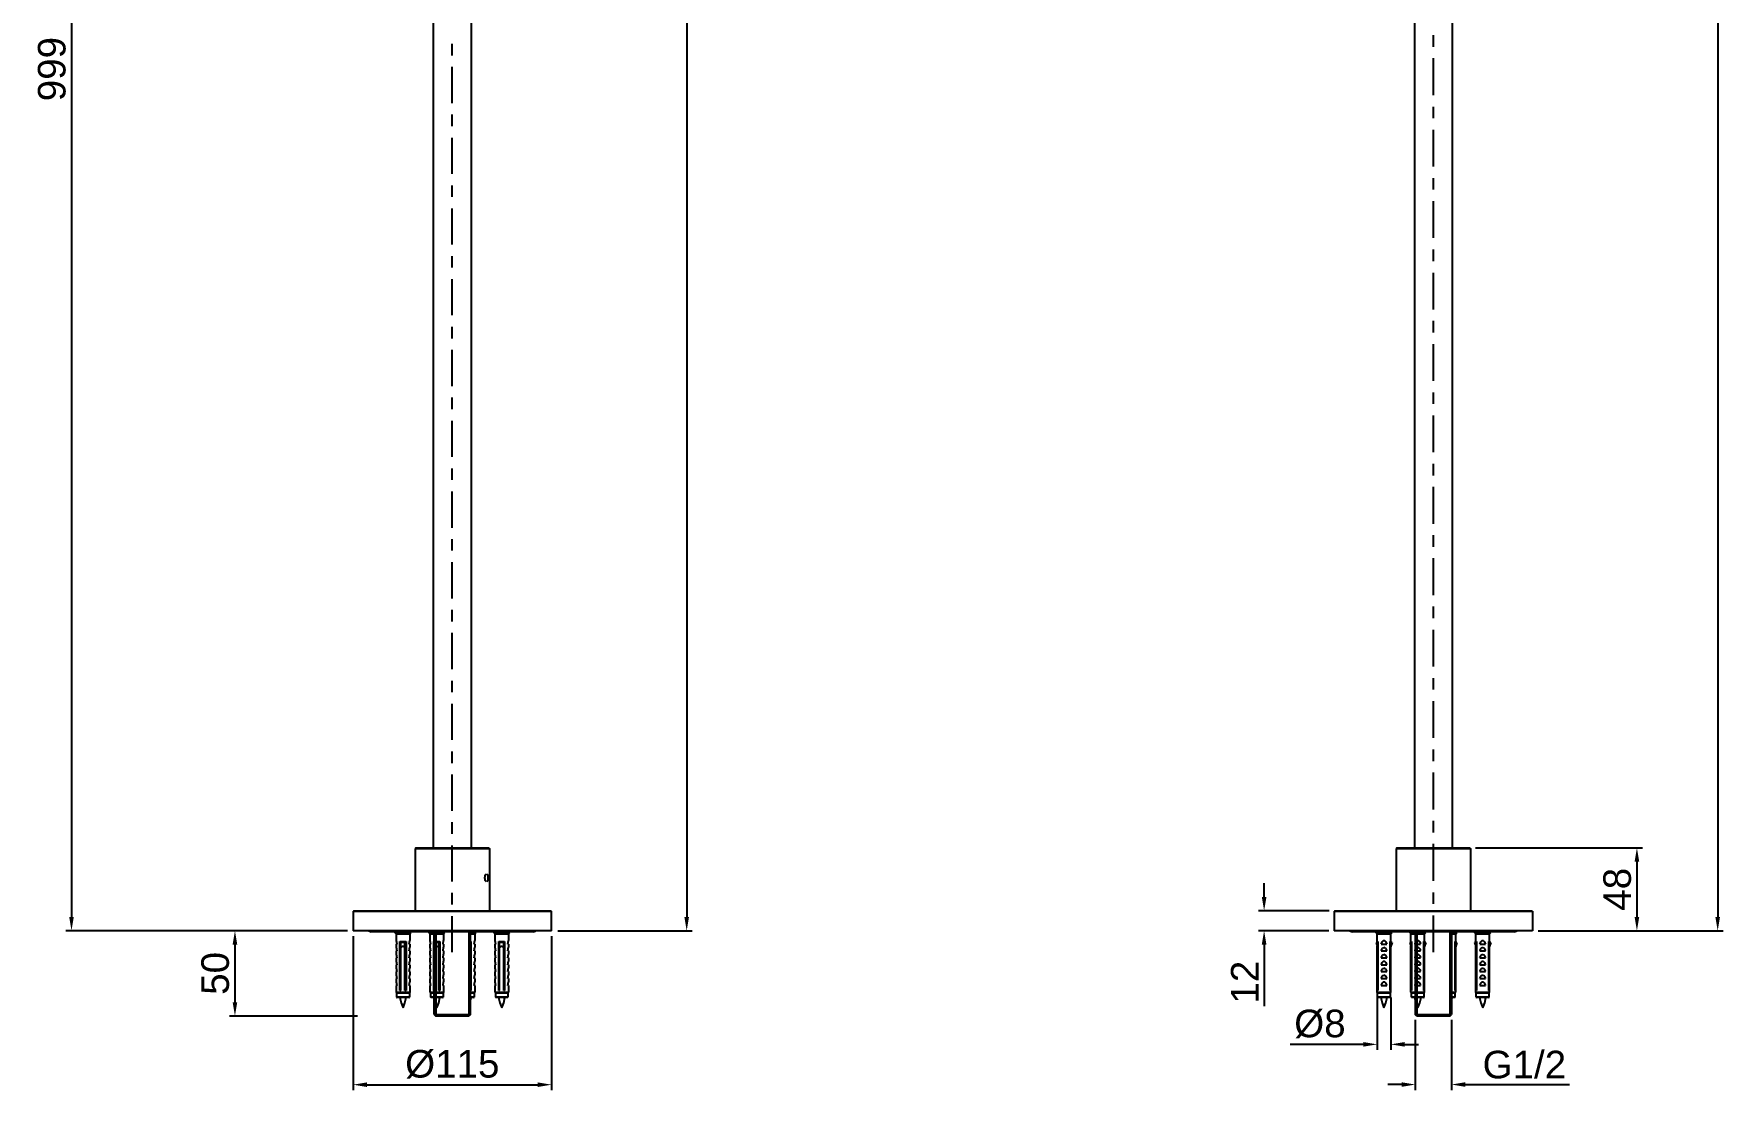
# Model space of a CAD drawing. Extents: x 5980 to 6960, y -107 to 1128.
# Drawn here: x 5980 to 6960, y -107 to 506 of the extents above; entities that cross this region are included whole.
import ezdxf

# ---------------------------------------------------------------- set-up
doc = ezdxf.new("R2010")
doc.units = 0
doc.header["$LTSCALE"] = 3
doc.layers.get('Defpoints').update_dxf_attribs({"linetype": 'CONTINUOUS'})
doc.layers.add('P', color=7, linetype='CONTINUOUS')
doc.layers.add('Quote', color=1, linetype='CONTINUOUS')
doc.styles.get("Standard").update_dxf_attribs({"font": 'arial.ttf'})
doc.dimstyles.new('Rubinetti', dxfattribs={"dimscale": 16, "dimtxt": 1, "dimasz": 0.5, "dimexe": 0.2, "dimexo": 0.2, "dimgap": 0.2, "dimtad": 1, "dimdsep": 46, "dimtxsty": 'Standard', "dimcen": 0.2, "dimdle": 0.2, "dimclrd": 256, "dimclre": 256, "dimclrt": 256, "dimadec": 0, "dimazin": 0, "dimtfac": 1, "dimtofl": 0, "dimtmove": 0, "dimatfit": 0, "dimfxl": 1, "dimtolj": 1, "dimtzin": 0, "dimlwd": -1, "dimarcsym": 0})

# ---------------------------------------------------------------- blocks, each defined once
blk = doc.blocks.new('*D66')
at = {"layer": 'Defpoints', "color": 0, "transparency": 16777216}
for p in [(6064.11, 984.7), (6002.06, -14.19), (6165.36, -14.19)]:
    blk.add_point(p, dxfattribs=at)
at = {"layer": 'Quote', "lineweight": -2, "transparency": 16777216}
for p, q in [((6060.91, 984.7), (5998.86, 984.7)), ((6162.16, -14.19), (5998.86, -14.19))]:
    blk.add_line(p, q, dxfattribs=at)
at = {"layer": 'Quote', "linetype": 'Continuous', "transparency": 16777216}
blk.add_line((6002.06, 976.7), (6002.06, -6.19), dxfattribs=at)
at = {"layer": 'Quote', "transparency": 16777216}
for points in [[(6000.73, 976.7), (6003.4, 976.7), (6002.06, 984.7)], [(6000.73, -6.19), (6003.4, -6.19), (6002.06, -14.19)]]:
    blk.add_solid(points, dxfattribs=at)
at = {"layer": 'Quote', "transparency": 16777216, "insert": (5990.69, 485.25), "char_height": 16, "attachment_point": 5, "rotation": 90}
blk.add_mtext('\\A1;999', dxfattribs=at)
blk = doc.blocks.new('*D70')
at = {"layer": 'Defpoints', "color": 0, "transparency": 16777216}
for p in [(6237.41, 1098.29), (6280.89, -14.19), (6358.77, -14.19)]:
    blk.add_point(p, dxfattribs=at)
at = {"layer": 'Quote', "lineweight": -2, "transparency": 16777216}
for p, q in [((6240.61, 1098.29), (6361.97, 1098.29)), ((6284.09, -14.19), (6361.97, -14.19))]:
    blk.add_line(p, q, dxfattribs=at)
at = {"layer": 'Quote', "linetype": 'Continuous', "transparency": 16777216}
blk.add_line((6358.77, 1090.29), (6358.77, -6.19), dxfattribs=at)
at = {"layer": 'Quote', "transparency": 16777216}
for points in [[(6357.43, 1090.29), (6360.1, 1090.29), (6358.77, 1098.29)], [(6357.43, -6.19), (6360.1, -6.19), (6358.77, -14.19)]]:
    blk.add_solid(points, dxfattribs=at)
at = {"layer": 'Quote', "transparency": 16777216, "insert": (6347.39, 542.05), "char_height": 16, "attachment_point": 5, "rotation": 90}
blk.add_mtext('\\A1;1113', dxfattribs=at)
blk = doc.blocks.new('*D80')
at = {"layer": 'Defpoints', "color": 0, "transparency": 16777216}
for p in [(6791.74, 1113.37), (6849.24, -14.19), (6956.58, -14.19)]:
    blk.add_point(p, dxfattribs=at)
at = {"layer": 'Quote', "lineweight": -2, "transparency": 16777216}
for p, q in [((6794.94, 1113.37), (6959.78, 1113.37)), ((6852.44, -14.19), (6959.78, -14.19))]:
    blk.add_line(p, q, dxfattribs=at)
at = {"layer": 'Quote', "linetype": 'Continuous', "transparency": 16777216}
blk.add_line((6956.58, 1105.37), (6956.58, -6.19), dxfattribs=at)
at = {"layer": 'Quote', "transparency": 16777216}
for points in [[(6955.24, 1105.37), (6957.91, 1105.37), (6956.58, 1113.37)], [(6955.24, -6.19), (6957.91, -6.19), (6956.58, -14.19)]]:
    blk.add_solid(points, dxfattribs=at)
at = {"layer": 'Quote', "transparency": 16777216, "insert": (6945.21, 549.59), "char_height": 16, "attachment_point": 5, "rotation": 90}
blk.add_mtext('\\A1;1128', dxfattribs=at)
blk = doc.blocks.new('*D81')
at = {"layer": 'Defpoints', "color": 0, "transparency": 16777216}
for p in [(6812.91, 33.79), (6849.24, -14.19), (6909.74, -14.19)]:
    blk.add_point(p, dxfattribs=at)
at = {"layer": 'Quote', "lineweight": -2, "transparency": 16777216}
for p, q in [((6816.11, 33.79), (6912.94, 33.79)), ((6852.44, -14.19), (6912.94, -14.19))]:
    blk.add_line(p, q, dxfattribs=at)
at = {"layer": 'Quote', "linetype": 'Continuous', "transparency": 16777216}
blk.add_line((6909.74, 25.79), (6909.74, -6.19), dxfattribs=at)
at = {"layer": 'Quote', "transparency": 16777216}
for points in [[(6908.41, 25.79), (6911.08, 25.79), (6909.74, 33.79)], [(6908.41, -6.19), (6911.08, -6.19), (6909.74, -14.19)]]:
    blk.add_solid(points, dxfattribs=at)
at = {"layer": 'Quote', "transparency": 16777216, "insert": (6898.37, 9.8), "char_height": 16, "attachment_point": 5, "rotation": 90}
blk.add_mtext('\\A1;48', dxfattribs=at)
blk = doc.blocks.new('*D82')
at = {"layer": 'Defpoints', "color": 0, "transparency": 16777216}
for p in [(6734.41, -2.64), (6693.58, -14.19), (6734.24, -14.19)]:
    blk.add_point(p, dxfattribs=at)
at = {"layer": 'Quote', "linetype": 'Continuous', "transparency": 16777216}
for p, q in [((6693.58, 5.36), (6693.58, 13.36)), ((6693.58, -22.19), (6693.58, -57.84))]:
    blk.add_line(p, q, dxfattribs=at)
at = {"layer": 'Quote', "lineweight": -2, "transparency": 16777216}
for p, q in [((6731.21, -2.64), (6690.38, -2.64)), ((6731.04, -14.19), (6690.38, -14.19))]:
    blk.add_line(p, q, dxfattribs=at)
at = {"layer": 'Quote', "transparency": 16777216}
for points in [[(6692.25, 5.36), (6694.92, 5.36), (6693.58, -2.64)], [(6692.25, -22.19), (6694.92, -22.19), (6693.58, -14.19)]]:
    blk.add_solid(points, dxfattribs=at)
at = {"layer": 'Quote', "transparency": 16777216, "insert": (6682.35, -44.02), "char_height": 16, "attachment_point": 5, "rotation": 90}
blk.add_mtext('\\A1;12', dxfattribs=at)
blk = doc.blocks.new('*D83')
at = {"layer": 'Defpoints', "color": 0, "transparency": 16777216}
for p in [(6759.11, -49.73), (6767.05, -49.73), (6767.05, -80.07)]:
    blk.add_point(p, dxfattribs=at)
at = {"layer": 'Quote', "lineweight": -2, "transparency": 16777216}
for p, q in [((6759.11, -52.93), (6759.11, -83.27)), ((6767.05, -52.93), (6767.05, -83.27))]:
    blk.add_line(p, q, dxfattribs=at)
at = {"layer": 'Quote', "linetype": 'Continuous', "transparency": 16777216}
for p, q in [((6751.11, -80.07), (6708.78, -80.07)), ((6775.05, -80.07), (6783.05, -80.07))]:
    blk.add_line(p, q, dxfattribs=at)
at = {"layer": 'Quote', "transparency": 16777216}
for points in [[(6751.11, -78.74), (6751.11, -81.41), (6759.11, -80.07)], [(6775.05, -78.74), (6775.05, -81.41), (6767.05, -80.07)]]:
    blk.add_solid(points, dxfattribs=at)
at = {"layer": 'Quote', "transparency": 16777216, "insert": (6725.94, -68.26), "char_height": 16, "attachment_point": 5}
blk.add_mtext('\\A1;%%C8', dxfattribs=at)
blk = doc.blocks.new('*D84')
at = {"layer": 'Defpoints', "color": 0, "transparency": 16777216}
for p in [(6781.25, -62.7), (6802.24, -62.7), (6802.24, -103.36)]:
    blk.add_point(p, dxfattribs=at)
at = {"layer": 'Quote', "lineweight": -2, "transparency": 16777216}
for p, q in [((6781.25, -65.9), (6781.25, -106.56)), ((6802.24, -65.9), (6802.24, -106.56))]:
    blk.add_line(p, q, dxfattribs=at)
at = {"layer": 'Quote', "linetype": 'Continuous', "transparency": 16777216}
for p, q in [((6773.25, -103.36), (6765.25, -103.36)), ((6810.24, -103.36), (6870.73, -103.36))]:
    blk.add_line(p, q, dxfattribs=at)
at = {"layer": 'Quote', "transparency": 16777216}
for points in [[(6773.25, -102.03), (6773.25, -104.69), (6781.25, -103.36)], [(6810.24, -102.03), (6810.24, -104.69), (6802.24, -103.36)]]:
    blk.add_solid(points, dxfattribs=at)
at = {"layer": 'Quote', "transparency": 16777216, "insert": (6844.48, -91.89), "char_height": 16, "attachment_point": 5}
blk.add_mtext('\\A1;G1/2', dxfattribs=at)
blk = doc.blocks.new('*D85')
at = {"layer": 'Defpoints', "color": 0, "transparency": 16777216}
for p in [(6165.36, -14.19), (6280.36, -14.19), (6280.36, -103.44)]:
    blk.add_point(p, dxfattribs=at)
at = {"layer": 'Quote', "lineweight": -2, "transparency": 16777216}
for p, q in [((6165.36, -17.39), (6165.36, -106.64)), ((6280.36, -17.39), (6280.36, -106.64))]:
    blk.add_line(p, q, dxfattribs=at)
at = {"layer": 'Quote', "linetype": 'Continuous', "transparency": 16777216}
blk.add_line((6173.36, -103.44), (6272.36, -103.44), dxfattribs=at)
at = {"layer": 'Quote', "transparency": 16777216}
for points in [[(6173.36, -102.11), (6173.36, -104.78), (6165.36, -103.44)], [(6272.36, -102.11), (6272.36, -104.78), (6280.36, -103.44)]]:
    blk.add_solid(points, dxfattribs=at)
at = {"layer": 'Quote', "transparency": 16777216, "insert": (6222.86, -91.63), "char_height": 16, "attachment_point": 5}
blk.add_mtext('\\A1;%%C115', dxfattribs=at)
blk = doc.blocks.new('*D86')
at = {"layer": 'Defpoints', "color": 0, "transparency": 16777216}
for p in [(6165.36, -14.19), (6096.83, -63.67), (6171.09, -63.67)]:
    blk.add_point(p, dxfattribs=at)
at = {"layer": 'Quote', "lineweight": -2, "transparency": 16777216}
for p, q in [((6162.16, -14.19), (6093.63, -14.19)), ((6167.89, -63.67), (6093.63, -63.67))]:
    blk.add_line(p, q, dxfattribs=at)
at = {"layer": 'Quote', "linetype": 'Continuous', "transparency": 16777216}
blk.add_line((6096.83, -22.19), (6096.83, -55.67), dxfattribs=at)
at = {"layer": 'Quote', "transparency": 16777216}
for points in [[(6095.49, -22.19), (6098.16, -22.19), (6096.83, -14.19)], [(6095.49, -55.67), (6098.16, -55.67), (6096.83, -63.67)]]:
    blk.add_solid(points, dxfattribs=at)
at = {"layer": 'Quote', "transparency": 16777216, "insert": (6085.46, -38.93), "char_height": 16, "attachment_point": 5, "rotation": 90}
blk.add_mtext('\\A1;50', dxfattribs=at)

msp = doc.modelspace()

# ---------------------------------------------------------------- linework, layer by layer
at = {"layer": 'P'}
for points in [[(6233.882, 1097.851), (6233.882, 33.786)], [(6211.832, 1049.786), (6211.832, 33.786)], [(6780.718, 982.671), (6780.718, 33.786)], [(6802.678, 982.671), (6802.678, 33.786)], [(6222.857, 493.191), (6222.857, 499.891)], [(6791.743, 498.216), (6791.743, 504.831)], [(6791.743, 470.171), (6791.743, 491.516)], [(6222.857, 465.586), (6222.857, 486.576)], [(6791.743, 456.766), (6791.743, 463.466)], [(6222.857, 452.181), (6222.857, 458.881)], [(6222.857, 424.576), (6222.857, 445.476)], [(6791.743, 428.721), (6791.743, 450.061)], [(6791.743, 415.401), (6791.743, 422.106)], [(6222.857, 411.171), (6222.857, 417.871)], [(6222.857, 383.566), (6222.857, 404.466)], [(6791.743, 387.356), (6791.743, 408.701)], [(6222.857, 370.156), (6222.857, 376.861)], [(6791.743, 373.951), (6791.743, 380.656)], [(6222.857, 342.556), (6222.857, 363.456)], [(6791.743, 345.906), (6791.743, 367.246)], [(6222.857, 329.146), (6222.857, 335.851)], [(6791.743, 332.586), (6791.743, 339.291)], [(6791.743, 304.541), (6791.743, 325.886)], [(6222.857, 301.456), (6222.857, 322.446)], [(6222.857, 288.136), (6222.857, 294.841)], [(6791.743, 291.136), (6791.743, 297.841)], [(6791.743, 263.181), (6791.743, 284.521)], [(6222.857, 260.446), (6222.857, 281.436)], [(6791.743, 249.771), (6791.743, 256.476)], [(6222.857, 247.126), (6222.857, 253.741)], [(6222.857, 219.436), (6222.857, 240.426)], [(6791.743, 221.726), (6791.743, 243.071)], [(6222.857, 206.116), (6222.857, 212.731)], [(6791.743, 208.321), (6791.743, 215.026)], [(6222.857, 178.426), (6222.857, 199.416)], [(6791.743, 180.366), (6791.743, 201.706)], [(6222.857, 165.016), (6222.857, 171.721)], [(6791.743, 166.956), (6791.743, 173.661)], [(6222.857, 137.411), (6222.857, 158.406)], [(6791.743, 138.911), (6791.743, 160.256)], [(6222.857, 124.006), (6222.857, 130.711)], [(6791.743, 125.596), (6791.743, 132.211)], [(6791.743, 97.551), (6791.743, 118.891)], [(6222.857, 96.401), (6222.857, 117.306)], [(6222.857, 82.996), (6222.857, 89.701)], [(6791.743, 84.146), (6791.743, 90.846)], [(6222.857, 55.391), (6222.857, 76.296)], [(6791.743, 56.096), (6791.743, 77.441)], [(6791.743, 42.781), (6791.743, 49.481)], [(6222.857, 41.986), (6222.857, 48.691)], [(6201.692, 33.786), (6201.337, 33.521)], [(6201.337, 33.521), (6244.377, 33.521)], [(6201.337, 33.521), (6201.337, -2.639)], [(6201.692, 33.786), (6244.112, 33.786)], [(6222.857, 14.381), (6222.857, 35.286)], [(6244.112, 33.786), (6244.377, 33.521)], [(6244.377, 33.521), (6244.377, -2.639)], [(6770.488, 33.786), (6770.223, 33.521)], [(6770.223, 33.521), (6813.173, 33.521)], [(6770.223, 33.521), (6770.223, -2.639)], [(6770.488, 33.786), (6812.908, 33.786)], [(6791.743, 14.736), (6791.743, 36.076)], [(6812.908, 33.786), (6813.173, 33.521)], [(6813.173, 33.521), (6813.173, -2.639)], [(6242.702, 14.206), (6242.437, 14.296), (6242.172, 14.646), (6241.997, 15.001), (6241.907, 15.441), (6241.822, 15.791), (6241.732, 16.236), (6241.732, 16.676), (6241.822, 17.026), (6241.907, 17.381), (6241.997, 17.821), (6242.172, 18.261), (6242.437, 18.526), (6242.702, 18.706)], [(6242.702, 18.706), (6243.052, 18.441), (6243.232, 18.086), (6243.407, 17.731), (6243.407, 17.291), (6243.497, 16.851), (6243.497, 16.411), (6243.497, 15.971), (6243.407, 15.531), (6243.407, 15.176), (6243.317, 14.821), (6243.142, 14.471), (6242.877, 14.206)], [(6222.857, 0.976), (6222.857, 7.681)], [(6791.743, 1.331), (6791.743, 8.031)], [(6165.357, -2.904), (6280.362, -2.904)], [(6165.357, -2.904), (6165.357, -14.194)], [(6165.532, -2.639), (6280.182, -2.639)], [(6222.857, -26.719), (6222.857, -5.724)], [(6280.362, -14.194), (6280.362, -2.904)], [(6734.238, -2.904), (6849.243, -2.904)], [(6734.238, -2.904), (6734.238, -14.194)], [(6734.413, -2.639), (6848.978, -2.639)], [(6791.743, -26.719), (6791.743, -5.374)], [(6849.243, -2.904), (6849.243, -14.194)], [(6280.362, -14.194), (6165.357, -14.194)], [(6174.437, -14.194), (6174.792, -14.459), (6175.497, -14.724), (6175.852, -14.809)], [(6269.867, -14.809), (6175.852, -14.809)], [(6189.607, -14.899), (6198.957, -14.899)], [(6189.607, -15.249), (6198.957, -15.249)], [(6190.312, -15.959), (6189.607, -15.249)], [(6190.312, -15.959), (6198.252, -15.959)], [(6190.312, -15.959), (6190.312, -19.839)], [(6198.252, -15.959), (6198.957, -15.249)], [(6198.252, -15.959), (6198.252, -19.839)], [(6209.187, -14.899), (6218.537, -14.899)], [(6209.187, -15.249), (6218.537, -15.249)], [(6209.892, -15.959), (6209.187, -15.249)], [(6209.892, -15.959), (6217.832, -15.959)], [(6209.892, -15.959), (6209.892, -19.839)], [(6212.362, -62.699), (6212.362, -14.809)], [(6213.332, -14.809), (6213.332, -63.669)], [(6217.832, -15.959), (6218.537, -15.249)], [(6217.832, -15.959), (6217.832, -19.839)], [(6232.382, -14.809), (6232.382, -63.669)], [(6233.352, -62.699), (6233.352, -14.809)], [(6233.352, -14.899), (6236.527, -14.899)], [(6233.352, -15.249), (6236.527, -15.249)], [(6233.352, -15.959), (6235.912, -15.959)], [(6235.912, -15.959), (6236.527, -15.249)], [(6235.912, -15.959), (6235.912, -19.839)], [(6246.847, -14.899), (6256.197, -14.899)], [(6246.847, -15.249), (6256.197, -15.249)], [(6247.552, -15.959), (6246.847, -15.249)], [(6247.552, -15.959), (6255.492, -15.959)], [(6247.552, -15.959), (6247.552, -19.839)], [(6255.492, -15.959), (6256.197, -15.249)], [(6255.492, -15.959), (6255.492, -19.839)], [(6269.867, -14.809), (6270.307, -14.724), (6271.012, -14.459), (6271.277, -14.194)], [(6849.243, -14.194), (6734.238, -14.194)], [(6743.323, -14.194), (6743.588, -14.459), (6744.293, -14.724), (6744.733, -14.809)], [(6838.748, -14.809), (6744.733, -14.809)], [(6758.403, -14.899), (6767.753, -14.899)], [(6758.403, -15.249), (6767.753, -15.249)], [(6759.108, -15.959), (6758.403, -15.249)], [(6759.108, -15.959), (6767.048, -15.959)], [(6759.108, -20.454), (6759.108, -15.959)], [(6767.048, -15.959), (6767.753, -15.249)], [(6767.048, -20.454), (6767.048, -15.959)], [(6777.983, -14.899), (6787.333, -14.899)], [(6777.983, -15.249), (6787.333, -15.249)], [(6778.688, -15.959), (6777.983, -15.249)], [(6778.688, -15.959), (6786.628, -15.959)], [(6778.688, -20.454), (6778.688, -15.959)], [(6781.248, -14.809), (6781.248, -62.699)], [(6782.218, -14.809), (6782.218, -63.669)], [(6786.628, -15.959), (6787.333, -15.249)], [(6786.628, -20.454), (6786.628, -15.959)], [(6801.178, -14.809), (6801.178, -63.669)], [(6802.238, -14.809), (6802.238, -62.699)], [(6802.238, -14.899), (6805.413, -14.899)], [(6802.238, -15.249), (6805.413, -15.249)], [(6802.238, -15.959), (6804.708, -15.959)], [(6804.708, -15.959), (6805.413, -15.249)], [(6804.708, -20.454), (6804.708, -15.959)], [(6815.643, -14.899), (6824.993, -14.899)], [(6815.643, -15.249), (6824.993, -15.249)], [(6816.348, -15.959), (6815.643, -15.249)], [(6816.348, -15.959), (6824.283, -15.959)], [(6816.348, -20.454), (6816.348, -15.959)], [(6824.283, -15.959), (6824.993, -15.249)], [(6824.283, -20.454), (6824.283, -15.959)], [(6838.748, -14.809), (6839.103, -14.724), (6839.808, -14.459), (6840.158, -14.194)], [(6190.312, -19.839), (6190.667, -21.954)], [(6190.312, -21.954), (6190.312, -23.804)], [(6190.312, -23.804), (6190.667, -25.924)], [(6190.312, -25.924), (6190.312, -27.864)], [(6190.312, -27.864), (6190.667, -29.894)], [(6192.517, -20.454), (6196.047, -20.454)], [(6192.517, -48.944), (6192.517, -20.454)], [(6195.427, -20.984), (6193.047, -20.984)], [(6193.047, -48.944), (6193.047, -20.984)], [(6193.047, -23.804), (6193.312, -23.544), (6193.667, -23.364), (6194.017, -23.189), (6194.372, -23.189), (6194.722, -23.279), (6195.077, -23.454), (6195.342, -23.719)], [(6195.427, -48.944), (6195.427, -20.984)], [(6196.047, -20.454), (6196.047, -48.944)], [(6197.897, -21.954), (6198.252, -19.839)], [(6197.897, -25.924), (6198.252, -23.804)], [(6197.897, -29.894), (6198.252, -27.864)], [(6198.252, -21.954), (6198.252, -23.804)], [(6198.252, -25.924), (6198.252, -27.864)], [(6209.892, -19.839), (6210.247, -21.954)], [(6209.892, -21.954), (6209.892, -23.804)], [(6209.892, -23.804), (6210.247, -25.924)], [(6209.892, -25.924), (6209.892, -27.864)], [(6209.892, -27.864), (6210.247, -29.894)], [(6212.097, -20.454), (6215.627, -20.454)], [(6212.097, -48.944), (6212.097, -20.454)], [(6215.007, -20.984), (6212.627, -20.984)], [(6212.627, -48.944), (6212.627, -20.984)], [(6212.627, -23.804), (6212.892, -23.544), (6213.247, -23.364), (6213.597, -23.189), (6213.952, -23.189), (6214.392, -23.279), (6214.657, -23.454), (6214.922, -23.719)], [(6215.007, -48.944), (6215.007, -20.984)], [(6215.627, -20.454), (6215.627, -48.944)], [(6217.477, -21.954), (6217.832, -19.839)], [(6217.477, -25.924), (6217.832, -23.804)], [(6217.477, -29.894), (6217.832, -27.864)], [(6217.832, -21.954), (6217.832, -23.804)], [(6217.832, -25.924), (6217.832, -27.864)], [(6233.617, -20.454), (6233.617, -48.944)], [(6235.557, -21.954), (6235.912, -19.839)], [(6235.557, -25.924), (6235.912, -23.804)], [(6235.557, -29.894), (6235.912, -27.864)], [(6235.912, -21.954), (6235.912, -23.804)], [(6235.912, -25.924), (6235.912, -27.864)], [(6247.552, -19.839), (6247.817, -21.954)], [(6247.552, -21.954), (6247.552, -23.804)], [(6247.552, -23.804), (6247.817, -25.924)], [(6247.552, -25.924), (6247.552, -27.864)], [(6247.552, -27.864), (6247.817, -29.894)], [(6249.757, -20.454), (6253.197, -20.454)], [(6249.757, -48.944), (6249.757, -20.454)], [(6252.667, -20.984), (6250.287, -20.984)], [(6250.287, -48.944), (6250.287, -20.984)], [(6250.287, -23.804), (6250.552, -23.544), (6250.902, -23.364), (6251.257, -23.189), (6251.607, -23.189), (6251.962, -23.279), (6252.317, -23.454), (6252.577, -23.719)], [(6252.667, -48.944), (6252.667, -20.984)], [(6253.197, -20.454), (6253.197, -48.944)], [(6255.137, -21.954), (6255.492, -19.839)], [(6255.137, -25.924), (6255.492, -23.804)], [(6255.137, -29.894), (6255.492, -27.864)], [(6255.492, -21.954), (6255.492, -23.804)], [(6255.492, -25.924), (6255.492, -27.864)], [(6759.548, -20.984), (6758.493, -20.984)], [(6758.493, -20.984), (6759.288, -23.804)], [(6759.108, -20.454), (6759.548, -20.454)], [(6759.108, -49.734), (6759.108, -23.189)], [(6759.288, -48.944), (6759.288, -23.804)], [(6759.548, -20.454), (6759.548, -48.944)], [(6761.493, -21.954), (6761.578, -21.514), (6761.753, -21.159), (6762.018, -20.719), (6762.198, -20.454), (6762.463, -20.189), (6762.723, -19.924), (6763.078, -19.839)], [(6761.493, -21.954), (6764.753, -21.954)], [(6761.493, -25.924), (6761.578, -25.569), (6761.753, -25.129), (6762.018, -24.774), (6762.198, -24.424), (6762.463, -24.159), (6762.723, -23.894), (6763.078, -23.804)], [(6761.493, -25.924), (6764.753, -25.924)], [(6761.493, -29.894), (6761.578, -29.539), (6761.753, -29.099), (6762.018, -28.744), (6762.198, -28.479), (6762.463, -28.129), (6762.723, -27.949), (6763.078, -27.864)], [(6763.078, -19.839), (6763.433, -19.924), (6763.783, -20.189), (6763.958, -20.454), (6764.223, -20.719), (6764.403, -21.159), (6764.578, -21.514), (6764.753, -21.954)], [(6763.078, -23.804), (6763.433, -23.894), (6763.783, -24.159), (6763.958, -24.424), (6764.223, -24.774), (6764.403, -25.129), (6764.578, -25.569), (6764.753, -25.924)], [(6763.078, -27.864), (6763.433, -27.949), (6763.783, -28.129), (6763.958, -28.479), (6764.223, -28.744), (6764.403, -29.099), (6764.578, -29.539), (6764.753, -29.894)], [(6766.693, -20.454), (6767.048, -20.454)], [(6766.693, -48.944), (6766.693, -20.454)], [(6767.753, -20.984), (6766.693, -20.984)], [(6767.753, -20.984), (6766.868, -23.804)], [(6766.868, -48.944), (6766.868, -23.804)], [(6767.048, -49.734), (6767.048, -23.189)], [(6779.128, -20.984), (6778.073, -20.984)], [(6778.073, -20.984), (6778.863, -23.804)], [(6778.688, -20.454), (6779.128, -20.454)], [(6778.688, -49.734), (6778.688, -23.189)], [(6778.863, -48.944), (6778.863, -23.804)], [(6779.128, -20.454), (6779.128, -48.944)], [(6781.068, -21.954), (6781.248, -21.514), (6781.423, -21.159), (6781.598, -20.719), (6781.773, -20.454), (6782.038, -20.189), (6782.303, -19.924), (6782.658, -19.839)], [(6781.068, -21.954), (6784.333, -21.954)], [(6781.068, -25.924), (6781.248, -25.569), (6781.423, -25.129), (6781.598, -24.774), (6781.773, -24.424), (6782.038, -24.159), (6782.303, -23.894), (6782.658, -23.804)], [(6781.068, -25.924), (6784.333, -25.924)], [(6781.068, -29.894), (6781.248, -29.539), (6781.423, -29.099), (6781.598, -28.744), (6781.773, -28.479), (6782.038, -28.129), (6782.303, -27.949), (6782.658, -27.864)], [(6782.658, -19.839), (6783.098, -19.924), (6783.363, -20.189), (6783.628, -20.454), (6783.803, -20.719), (6783.978, -21.159), (6784.158, -21.514), (6784.333, -21.954)], [(6782.658, -23.804), (6783.098, -23.894), (6783.363, -24.159), (6783.628, -24.424), (6783.803, -24.774), (6783.978, -25.129), (6784.158, -25.569), (6784.333, -25.924)], [(6782.658, -27.864), (6783.098, -27.949), (6783.363, -28.129), (6783.628, -28.479), (6783.803, -28.744), (6783.978, -29.099), (6784.158, -29.539), (6784.333, -29.894)], [(6786.273, -20.454), (6786.628, -20.454)], [(6786.273, -48.944), (6786.273, -20.454)], [(6787.333, -20.984), (6786.273, -20.984)], [(6787.333, -20.984), (6786.448, -23.804)], [(6786.448, -48.944), (6786.448, -23.804)], [(6786.628, -49.734), (6786.628, -23.189)], [(6802.323, -21.954), (6802.238, -21.514)], [(6802.323, -25.924), (6802.238, -25.569)], [(6804.263, -20.454), (6804.708, -20.454)], [(6804.263, -48.944), (6804.263, -20.454)], [(6805.413, -20.984), (6804.263, -20.984)], [(6805.413, -20.984), (6804.528, -23.804)], [(6804.528, -48.944), (6804.528, -23.804)], [(6804.708, -49.734), (6804.708, -23.189)], [(6816.788, -20.984), (6815.643, -20.984)], [(6815.643, -20.984), (6816.523, -23.804)], [(6816.348, -20.454), (6816.788, -20.454)], [(6816.348, -49.734), (6816.348, -23.189)], [(6816.523, -48.944), (6816.523, -23.804)], [(6816.788, -20.454), (6816.788, -48.944)], [(6818.728, -21.954), (6818.818, -21.514), (6818.993, -21.159), (6819.258, -20.719), (6819.433, -20.454), (6819.698, -20.189), (6819.963, -19.924), (6820.318, -19.839)], [(6818.728, -21.954), (6821.993, -21.954)], [(6818.728, -25.924), (6818.818, -25.569), (6818.993, -25.129), (6819.258, -24.774), (6819.433, -24.424), (6819.698, -24.159), (6819.963, -23.894), (6820.318, -23.804)], [(6818.728, -25.924), (6821.993, -25.924)], [(6818.728, -29.894), (6818.818, -29.539), (6818.993, -29.099), (6819.258, -28.744), (6819.433, -28.479), (6819.698, -28.129), (6819.963, -27.949), (6820.318, -27.864)], [(6820.318, -19.839), (6820.668, -19.924), (6821.023, -20.189), (6821.198, -20.454), (6821.373, -20.719), (6821.638, -21.159), (6821.818, -21.514), (6821.993, -21.954)], [(6820.318, -23.804), (6820.668, -23.894), (6821.023, -24.159), (6821.198, -24.424), (6821.373, -24.774), (6821.638, -25.129), (6821.818, -25.569), (6821.993, -25.924)], [(6820.318, -27.864), (6820.668, -27.949), (6821.023, -28.129), (6821.198, -28.479), (6821.373, -28.744), (6821.638, -29.099), (6821.818, -29.539), (6821.993, -29.894)], [(6823.933, -20.454), (6824.283, -20.454)], [(6823.933, -48.944), (6823.933, -20.454)], [(6824.993, -20.984), (6823.933, -20.984)], [(6824.993, -20.984), (6824.108, -23.804)], [(6824.108, -48.944), (6824.108, -23.804)], [(6824.283, -49.734), (6824.283, -23.189)], [(6190.312, -29.894), (6190.312, -31.834)], [(6190.312, -31.834), (6190.667, -33.949)], [(6190.312, -33.949), (6190.312, -35.799)], [(6190.312, -35.799), (6190.667, -37.919)], [(6190.312, -37.919), (6190.312, -39.859)], [(6197.897, -33.949), (6198.252, -31.834)], [(6197.897, -37.919), (6198.252, -35.799)], [(6198.252, -29.894), (6198.252, -31.834)], [(6198.252, -33.949), (6198.252, -35.799)], [(6198.252, -37.919), (6198.252, -39.859)], [(6209.892, -29.894), (6209.892, -31.834)], [(6209.892, -31.834), (6210.247, -33.949)], [(6209.892, -33.949), (6209.892, -35.799)], [(6209.892, -35.799), (6210.247, -37.919)], [(6209.892, -37.919), (6209.892, -39.859)], [(6217.477, -33.949), (6217.832, -31.834)], [(6217.477, -37.919), (6217.832, -35.799)], [(6217.832, -29.894), (6217.832, -31.834)], [(6217.832, -33.949), (6217.832, -35.799)], [(6217.832, -37.919), (6217.832, -39.859)], [(6235.557, -33.949), (6235.912, -31.834)], [(6235.557, -37.919), (6235.912, -35.799)], [(6235.912, -29.894), (6235.912, -31.834)], [(6235.912, -33.949), (6235.912, -35.799)], [(6235.912, -37.919), (6235.912, -39.859)], [(6247.552, -29.894), (6247.552, -31.834)], [(6247.552, -31.834), (6247.817, -33.949)], [(6247.552, -33.949), (6247.552, -35.799)], [(6247.552, -35.799), (6247.817, -37.919)], [(6247.552, -37.919), (6247.552, -39.859)], [(6255.137, -33.949), (6255.492, -31.834)], [(6255.137, -37.919), (6255.492, -35.799)], [(6255.492, -29.894), (6255.492, -31.834)], [(6255.492, -33.949), (6255.492, -35.799)], [(6255.492, -37.919), (6255.492, -39.859)], [(6761.493, -29.894), (6764.753, -29.894)], [(6761.493, -33.949), (6761.578, -33.509), (6761.753, -33.154), (6762.018, -32.714), (6762.198, -32.449), (6762.463, -32.184), (6762.723, -31.919), (6763.078, -31.834)], [(6761.493, -33.949), (6764.753, -33.949)], [(6761.493, -37.919), (6761.578, -37.564), (6761.753, -37.124), (6762.018, -36.769), (6762.198, -36.419), (6762.463, -36.154), (6762.723, -35.979), (6763.078, -35.799)], [(6761.493, -37.919), (6764.753, -37.919)], [(6763.078, -31.834), (6763.433, -31.919), (6763.783, -32.184), (6763.958, -32.449), (6764.223, -32.714), (6764.403, -33.154), (6764.578, -33.509), (6764.753, -33.949)], [(6763.078, -35.799), (6763.433, -35.979), (6763.783, -36.154), (6763.958, -36.419), (6764.223, -36.769), (6764.403, -37.124), (6764.578, -37.564), (6764.753, -37.919)], [(6781.068, -29.894), (6784.333, -29.894)], [(6781.068, -33.949), (6781.248, -33.509), (6781.423, -33.154), (6781.598, -32.714), (6781.773, -32.449), (6782.038, -32.184), (6782.303, -31.919), (6782.658, -31.834)], [(6781.068, -33.949), (6784.333, -33.949)], [(6781.068, -37.919), (6781.248, -37.564), (6781.423, -37.124), (6781.598, -36.769), (6781.773, -36.419), (6782.038, -36.154), (6782.303, -35.979), (6782.658, -35.799)], [(6781.068, -37.919), (6784.333, -37.919)], [(6782.658, -31.834), (6783.098, -31.919), (6783.363, -32.184), (6783.628, -32.449), (6783.803, -32.714), (6783.978, -33.154), (6784.158, -33.509), (6784.333, -33.949)], [(6782.658, -35.799), (6783.098, -35.979), (6783.363, -36.154), (6783.628, -36.419), (6783.803, -36.769), (6783.978, -37.124), (6784.158, -37.564), (6784.333, -37.919)], [(6802.323, -29.894), (6802.238, -29.539)], [(6802.323, -33.949), (6802.238, -33.509)], [(6802.323, -37.919), (6802.238, -37.564)], [(6818.728, -29.894), (6821.993, -29.894)], [(6818.728, -33.949), (6818.818, -33.509), (6818.993, -33.154), (6819.258, -32.714), (6819.433, -32.449), (6819.698, -32.184), (6819.963, -31.919), (6820.318, -31.834)], [(6818.728, -33.949), (6821.993, -33.949)], [(6818.728, -37.919), (6818.818, -37.564), (6818.993, -37.124), (6819.258, -36.769), (6819.433, -36.419), (6819.698, -36.154), (6819.963, -35.979), (6820.318, -35.799)], [(6818.728, -37.919), (6821.993, -37.919)], [(6820.318, -31.834), (6820.668, -31.919), (6821.023, -32.184), (6821.198, -32.449), (6821.373, -32.714), (6821.638, -33.154), (6821.818, -33.509), (6821.993, -33.949)], [(6820.318, -35.799), (6820.668, -35.979), (6821.023, -36.154), (6821.198, -36.419), (6821.373, -36.769), (6821.638, -37.124), (6821.818, -37.564), (6821.993, -37.919)], [(6190.312, -39.859), (6190.667, -41.884)], [(6190.312, -41.884), (6190.312, -43.824)], [(6190.312, -43.824), (6190.667, -45.944)], [(6190.312, -45.944), (6190.312, -49.734)], [(6192.517, -46.914), (6193.047, -46.914)], [(6192.517, -48.944), (6193.047, -48.944)], [(6195.427, -46.914), (6196.047, -46.914)], [(6195.427, -48.944), (6196.047, -48.944)], [(6197.897, -41.884), (6198.252, -39.859)], [(6197.897, -45.944), (6198.252, -43.824)], [(6198.252, -41.884), (6198.252, -43.824)], [(6198.252, -45.944), (6198.252, -49.734)], [(6209.892, -39.859), (6210.247, -41.884)], [(6209.892, -41.884), (6209.892, -43.824)], [(6209.892, -43.824), (6210.247, -45.944)], [(6209.892, -45.944), (6209.892, -49.734)], [(6212.097, -46.914), (6212.627, -46.914)], [(6212.097, -48.944), (6212.627, -48.944)], [(6215.007, -46.914), (6215.627, -46.914)], [(6215.007, -48.944), (6215.627, -48.944)], [(6217.477, -41.884), (6217.832, -39.859)], [(6217.477, -45.944), (6217.832, -43.824)], [(6217.832, -41.884), (6217.832, -43.824)], [(6217.832, -45.944), (6217.832, -49.734)], [(6235.557, -41.884), (6235.912, -39.859)], [(6235.557, -45.944), (6235.912, -43.824)], [(6235.912, -41.884), (6235.912, -43.824)], [(6235.912, -45.944), (6235.912, -49.734)], [(6247.552, -39.859), (6247.817, -41.884)], [(6247.552, -41.884), (6247.552, -43.824)], [(6247.552, -43.824), (6247.817, -45.944)], [(6247.552, -45.944), (6247.552, -49.734)], [(6249.757, -46.914), (6250.287, -46.914)], [(6249.757, -48.944), (6250.287, -48.944)], [(6252.667, -46.914), (6253.197, -46.914)], [(6252.667, -48.944), (6253.197, -48.944)], [(6255.137, -41.884), (6255.492, -39.859)], [(6255.137, -45.944), (6255.492, -43.824)], [(6255.492, -41.884), (6255.492, -43.824)], [(6255.492, -45.944), (6255.492, -49.734)], [(6761.493, -41.884), (6761.578, -41.534), (6761.753, -41.094), (6762.018, -40.739), (6762.198, -40.474), (6762.463, -40.124), (6762.723, -39.944), (6763.078, -39.859)], [(6761.493, -41.884), (6764.753, -41.884)], [(6761.493, -45.944), (6761.578, -45.504), (6761.753, -45.149), (6762.018, -44.794), (6762.198, -44.444), (6762.463, -44.179), (6762.723, -43.914), (6763.078, -43.824)], [(6761.493, -45.944), (6764.753, -45.944)], [(6763.078, -39.859), (6763.433, -39.944), (6763.783, -40.124), (6763.958, -40.474), (6764.223, -40.739), (6764.403, -41.094), (6764.578, -41.534), (6764.753, -41.884)], [(6763.078, -43.824), (6763.433, -43.914), (6763.783, -44.179), (6763.958, -44.444), (6764.223, -44.794), (6764.403, -45.149), (6764.578, -45.504), (6764.753, -45.944)], [(6781.068, -41.884), (6781.248, -41.534), (6781.423, -41.094), (6781.598, -40.739), (6781.773, -40.474), (6782.038, -40.124), (6782.303, -39.944), (6782.658, -39.859)], [(6781.068, -41.884), (6784.333, -41.884)], [(6781.068, -45.944), (6781.248, -45.504), (6781.423, -45.149), (6781.598, -44.794), (6781.773, -44.444), (6782.038, -44.179), (6782.303, -43.914), (6782.658, -43.824)], [(6781.068, -45.944), (6784.333, -45.944)], [(6782.658, -39.859), (6783.098, -39.944), (6783.363, -40.124), (6783.628, -40.474), (6783.803, -40.739), (6783.978, -41.094), (6784.158, -41.534), (6784.333, -41.884)], [(6782.658, -43.824), (6783.098, -43.914), (6783.363, -44.179), (6783.628, -44.444), (6783.803, -44.794), (6783.978, -45.149), (6784.158, -45.504), (6784.333, -45.944)], [(6802.323, -41.884), (6802.238, -41.534)], [(6802.323, -45.944), (6802.238, -45.504)], [(6818.728, -41.884), (6818.818, -41.534), (6818.993, -41.094), (6819.258, -40.739), (6819.433, -40.474), (6819.698, -40.124), (6819.963, -39.944), (6820.318, -39.859)], [(6818.728, -41.884), (6821.993, -41.884)], [(6818.728, -45.944), (6818.818, -45.504), (6818.993, -45.149), (6819.258, -44.794), (6819.433, -44.444), (6819.698, -44.179), (6819.963, -43.914), (6820.318, -43.824)], [(6818.728, -45.944), (6821.993, -45.944)], [(6820.318, -39.859), (6820.668, -39.944), (6821.023, -40.124), (6821.198, -40.474), (6821.373, -40.739), (6821.638, -41.094), (6821.818, -41.534), (6821.993, -41.884)], [(6820.318, -43.824), (6820.668, -43.914), (6821.023, -44.179), (6821.198, -44.444), (6821.373, -44.794), (6821.638, -45.149), (6821.818, -45.504), (6821.993, -45.944)], [(6190.312, -49.734), (6198.252, -49.734)], [(6190.312, -49.734), (6190.577, -50.174)], [(6190.577, -50.174), (6190.577, -52.644)], [(6190.577, -50.174), (6197.987, -50.174)], [(6197.987, -52.644), (6190.577, -52.644)], [(6190.577, -52.644), (6190.842, -52.999)], [(6197.632, -52.999), (6190.932, -52.999)], [(6192.342, -52.999), (6193.137, -55.999), (6194.282, -58.909)], [(6194.282, -58.909), (6195.427, -55.999), (6196.137, -52.999)], [(6197.632, -52.999), (6197.987, -52.734)], [(6198.252, -49.734), (6197.987, -50.174)], [(6197.987, -50.174), (6197.987, -52.644)], [(6209.892, -49.734), (6217.832, -49.734)], [(6209.892, -49.734), (6210.157, -50.174)], [(6210.157, -50.174), (6210.157, -52.644)], [(6210.157, -50.174), (6217.567, -50.174)], [(6217.567, -52.644), (6210.157, -52.644)], [(6210.157, -52.644), (6210.422, -52.999)], [(6217.212, -52.999), (6210.512, -52.999)], [(6211.922, -52.999), (6212.717, -55.999), (6213.862, -58.909)], [(6213.862, -58.909), (6215.007, -55.999), (6215.712, -52.999)], [(6217.212, -52.999), (6217.567, -52.734)], [(6217.832, -49.734), (6217.567, -50.174)], [(6217.567, -50.174), (6217.567, -52.644)], [(6233.352, -49.734), (6235.912, -49.734)], [(6233.352, -50.174), (6235.557, -50.174)], [(6235.557, -52.644), (6233.352, -52.644)], [(6235.207, -52.999), (6233.352, -52.999)], [(6233.442, -54.584), (6233.617, -53.794), (6233.792, -52.999)], [(6235.207, -52.999), (6235.557, -52.734)], [(6235.912, -49.734), (6235.557, -50.174)], [(6235.557, -50.174), (6235.557, -52.644)], [(6247.552, -49.734), (6255.492, -49.734)], [(6247.552, -49.734), (6247.817, -50.174)], [(6247.817, -50.174), (6247.817, -52.644)], [(6247.817, -50.174), (6255.137, -50.174)], [(6255.137, -52.644), (6247.817, -52.644)], [(6247.817, -52.644), (6248.082, -52.999)], [(6254.872, -52.999), (6248.172, -52.999)], [(6249.582, -52.999), (6250.372, -55.999), (6251.522, -58.909)], [(6251.522, -58.909), (6252.667, -55.999), (6253.372, -52.999)], [(6254.872, -52.999), (6255.137, -52.734)], [(6255.492, -49.734), (6255.137, -50.174)], [(6255.137, -50.174), (6255.137, -52.644)], [(6759.108, -49.734), (6767.048, -49.734)], [(6759.373, -50.174), (6759.108, -49.734)], [(6759.373, -50.174), (6766.783, -50.174)], [(6759.373, -52.644), (6759.373, -50.174)], [(6766.783, -52.644), (6759.373, -52.644)], [(6759.373, -52.644), (6759.638, -52.999)], [(6766.428, -52.999), (6759.728, -52.999)], [(6761.228, -52.999), (6761.933, -55.999), (6763.078, -58.909)], [(6763.078, -58.909), (6764.223, -55.999), (6765.018, -52.999)], [(6766.428, -52.999), (6766.783, -52.734)], [(6766.783, -50.174), (6767.048, -49.734)], [(6766.783, -52.644), (6766.783, -50.174)], [(6778.688, -49.734), (6786.628, -49.734)], [(6778.953, -50.174), (6778.688, -49.734)], [(6778.953, -50.174), (6786.363, -50.174)], [(6778.953, -52.644), (6778.953, -50.174)], [(6786.363, -52.644), (6778.953, -52.644)], [(6778.953, -52.644), (6779.308, -52.999)], [(6786.008, -52.999), (6779.308, -52.999)], [(6780.803, -52.999), (6781.513, -55.999), (6782.658, -58.909)], [(6782.658, -58.909), (6783.803, -55.999), (6784.598, -52.999)], [(6786.008, -52.999), (6786.363, -52.734)], [(6786.363, -50.174), (6786.628, -49.734)], [(6786.363, -52.644), (6786.363, -50.174)], [(6802.238, -49.734), (6804.708, -49.734)], [(6802.238, -50.174), (6804.443, -50.174)], [(6804.443, -52.644), (6802.238, -52.644)], [(6804.088, -52.999), (6802.238, -52.999)], [(6802.238, -54.584), (6802.413, -53.794), (6802.588, -52.999)], [(6804.088, -52.999), (6804.443, -52.734)], [(6804.443, -50.174), (6804.708, -49.734)], [(6804.443, -52.644), (6804.443, -50.174)], [(6816.348, -49.734), (6824.283, -49.734)], [(6816.613, -50.174), (6816.348, -49.734)], [(6816.613, -50.174), (6824.018, -50.174)], [(6816.613, -52.644), (6816.613, -50.174)], [(6824.018, -52.644), (6816.613, -52.644)], [(6816.613, -52.644), (6816.878, -52.999)], [(6823.668, -52.999), (6816.963, -52.999)], [(6818.463, -52.999), (6819.168, -55.999), (6820.318, -58.909)], [(6820.318, -58.909), (6821.463, -55.999), (6822.168, -52.999)], [(6823.668, -52.999), (6824.018, -52.734)], [(6824.018, -50.174), (6824.283, -49.734)], [(6824.018, -52.644), (6824.018, -50.174)], [(6212.362, -62.699), (6233.352, -62.699)], [(6212.362, -62.699), (6213.332, -63.669)], [(6232.382, -63.669), (6213.332, -63.669)], [(6233.352, -62.699), (6232.382, -63.669)], [(6781.248, -62.699), (6802.238, -62.699)], [(6782.218, -63.669), (6781.248, -62.699)], [(6801.178, -63.669), (6782.218, -63.669)], [(6801.178, -63.669), (6802.238, -62.699)]]:
    msp.add_lwpolyline(points, dxfattribs=at)

# ---------------------------------------------------------------- dimensions: what is measured, and where the dimension line sits
at = {"layer": 'Quote'}
for base, p1, p2, picture, middle in [((6956.578, -14.194), (6791.743, 1113.371), (6849.243, -14.194), '*D80', (6945.209, 549.589)), ((6002.062, -14.194), (6064.107, 984.696), (6165.357, -14.194), '*D66', (5990.693, 485.251)), ((6909.743, -14.194), (6812.908, 33.786), (6849.243, -14.194), '*D81', (6898.374, 9.796)), ((6693.583, -14.194), (6734.413, -2.639), (6734.238, -14.194), '*D82', (6682.35, -44.018))]:
    dim = msp.add_linear_dim(base=base, p1=p1, p2=p2, angle=90, dimstyle='Rubinetti', override={"dimdec": 0}, dxfattribs=at)
    dim.commit()
    dim.dimension.update_dxf_attribs({"geometry": picture, "text_midpoint": middle})
for base, p1, p2, text, picture, middle in [((6358.767, -14.194), (6237.412, 1098.291), (6280.892, -14.194), '1113', '*D70', (6347.392, 542.049)), ((6096.827, -63.669), (6165.357, -14.194), (6171.087, -63.669), '50', '*D86', (6085.458, -38.931))]:
    dim = msp.add_linear_dim(base=base, p1=p1, p2=p2, angle=90, text=text, dimstyle='Rubinetti', override={"dimdec": 0}, dxfattribs=at)
    dim.commit()
    dim.dimension.update_dxf_attribs({"geometry": picture, "text_midpoint": middle})
dim = msp.add_linear_dim(base=(6280.362, -103.444), p1=(6165.357, -14.194), p2=(6280.362, -14.194), text='%%C<>', dimstyle='Rubinetti', override={"dimdec": 0}, dxfattribs=at)
dim.commit()
dim.dimension.update_dxf_attribs({"geometry": '*D85', "text_midpoint": (6222.859, -91.627)})
dim = msp.add_linear_dim(base=(6767.048, -80.074), p1=(6759.108, -49.734), p2=(6767.048, -49.734), text='%%C<>', dimstyle='Rubinetti', override={"dimdec": 0}, dxfattribs=at)
dim.commit()
dim.dimension.update_dxf_attribs({"geometry": '*D83', "text_midpoint": (6725.944, -80.074), "dimtype": 160})
dim = msp.add_linear_dim(base=(6802.238, -103.359), p1=(6781.248, -62.699), p2=(6802.238, -62.699), text='G1/2', dimstyle='Rubinetti', dxfattribs=at)
dim.commit()
dim.dimension.update_dxf_attribs({"geometry": '*D84', "text_midpoint": (6844.483, -91.886)})

doc.saveas('drawing.dxf')
